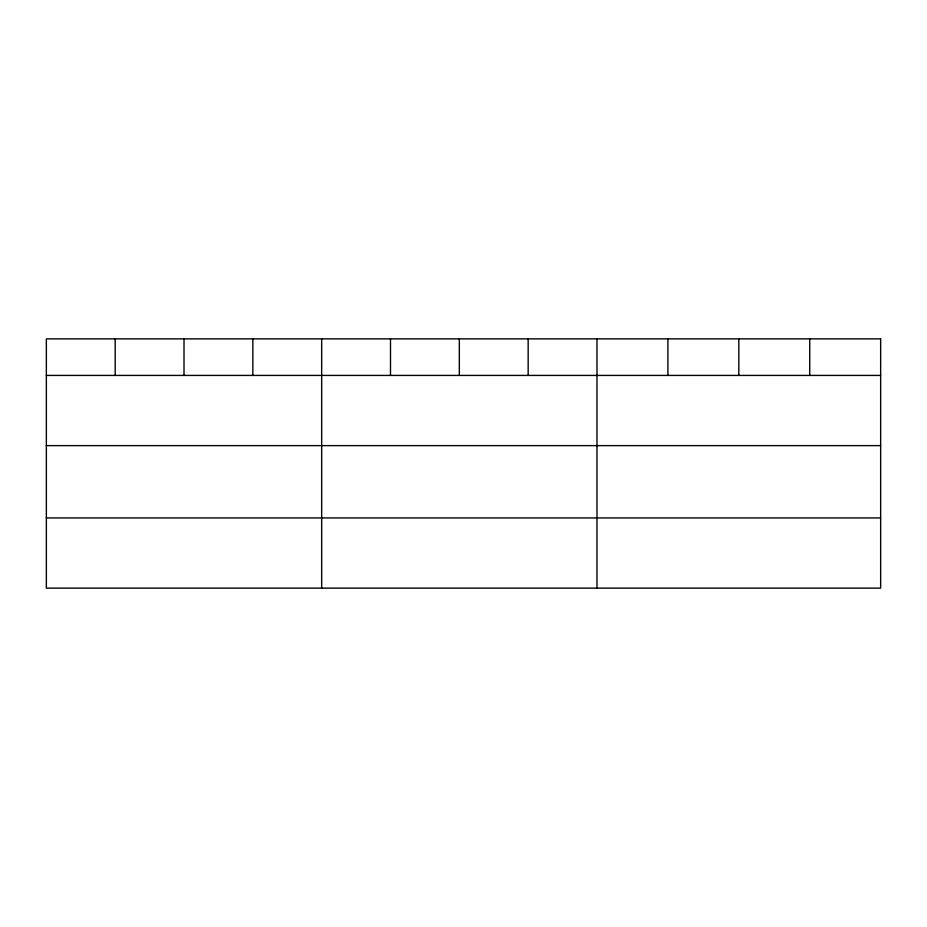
<?xml version="1.0" encoding="UTF-8"?>
<svg xmlns="http://www.w3.org/2000/svg" width="927" height="927" viewBox="0 0 927 927"><rect width="100%" height="100%" fill="white"/><g stroke="black" fill="none" stroke-linecap="round" stroke-linejoin="round"><path stroke-width="1.39" d="M46.35 375.423L880.65 375.423M46.35 445.62L880.65 445.62M46.35 517.926L880.65 517.926M809.734 338.876L809.734 375.423M738.819 338.876L738.819 375.423M667.903 338.876L667.903 375.423M596.988 338.876L596.988 588.124M528.158 338.876L528.158 375.423M459.328 338.876L459.328 375.423M390.499 338.876L390.499 375.423M321.669 338.876L321.669 588.124M252.839 338.876L252.839 375.423M184.01 338.876L184.01 375.423M115.18 338.876L115.18 375.423M880.65 338.876L46.35 338.876L46.35 588.124L880.65 588.124L880.65 338.876"/></g></svg>
